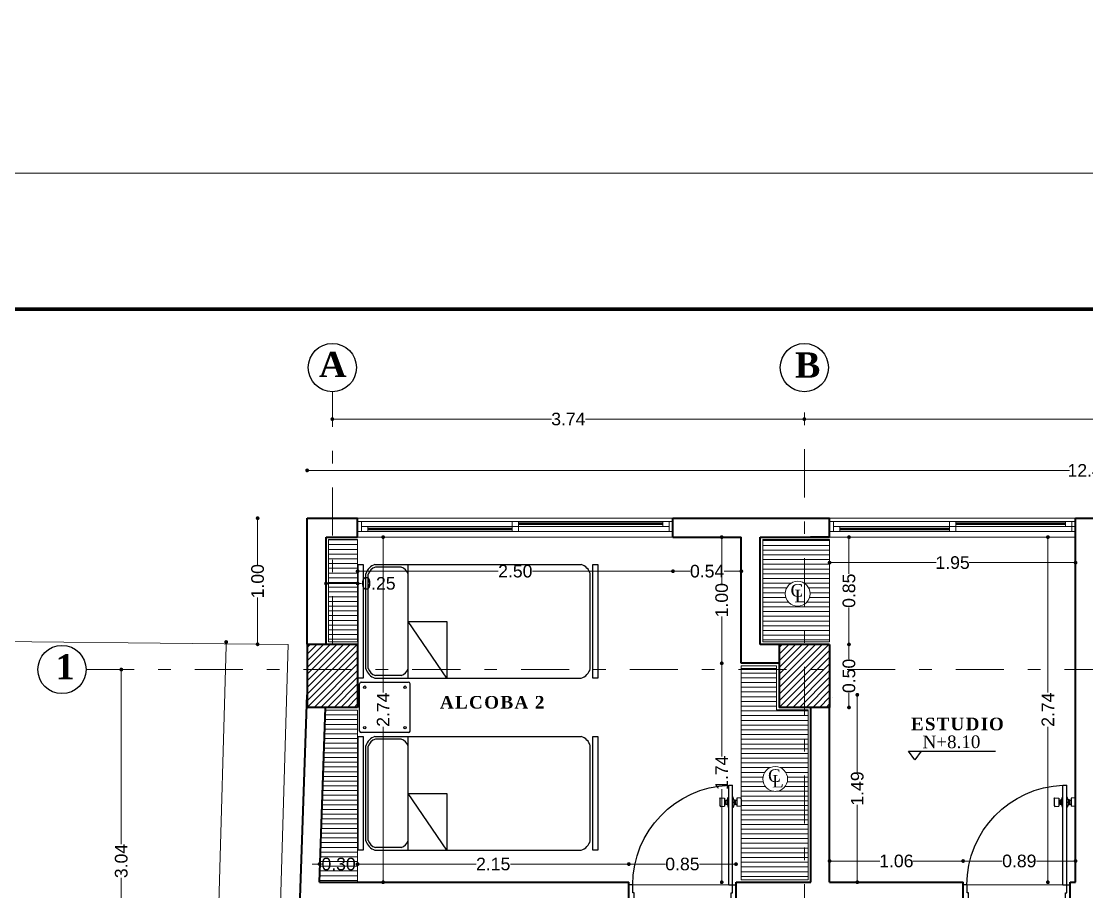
# Model space of a CAD drawing. Header units: inches. Extents: x 2908 to 3459, y -3172 to -55.
# Drawn here: x 3277.31 to 3285.76, y -183.44 to -176.54 of the extents above; entities that cross this region are included whole.
import ezdxf

# ---------------------------------------------------------------- set-up
doc = ezdxf.new("R2010")
doc.units = ezdxf.units.IN
doc.header["$MEASUREMENT"] = 0
doc.linetypes.add('ACAD_ISO03W100', pattern=[30, 12, -18])
doc.linetypes.add('DASHDOT', pattern=[25.4, 12.7, -6.35, 0, -6.35])
for name, color, linetype, lineweight in [('Capa2', 1, 'Continuous', 25), ('COTA', 1, 'Continuous', 9), ('Cotas', 8, 'Continuous', 18), ('COTAS 01', 1, 'Continuous', 25), ('E-EJES', 1, 'DASHDOT', 5), ('Estructura', 1, 'Continuous', 40), ('linea de linderos', 3, 'Continuous', 30), ('linmesa de proyecciones', 95, 'ACAD_ISO03W100', 5), ('MARCOS VENTANAS', 147, 'Continuous', 18), ('muebles madera', 44, 'Continuous', 18), ('muros 2', 5, 'Continuous', 40), ('muros bajitos', 4, 'Continuous', 15), ('Márgen', 7, 'Continuous', 80), ('teja cortada', 252, 'Continuous', 30)]:
    doc.layers.add(name, color=color, linetype=linetype, lineweight=lineweight)
for name, color, linetype in [('CARPINTERIA', 3, 'Continuous'), ('MUE', 124, 'Continuous'), ('TEXTO', 4, 'Continuous'), ('VIDRIOS', 130, 'Continuous')]:
    doc.layers.add(name, color=color, linetype=linetype)
doc.styles.add('Arial new', font='arial.ttf')
doc.styles.add('CONSTRUCTORA', font='times.ttf', dxfattribs={"height": 0.3})
doc.dimstyles.new('GUS', dxfattribs={"dimtxt": 0.1, "dimasz": 0.03, "dimexe": 0.05, "dimexo": 0.05, "dimgap": 0.005, "dimtad": 0, "dimzin": 1, "dimdsep": 46, "dimtxsty": 'Arial new', "dimblk": 'DOT', "dimcen": 0.01, "dimse1": 1, "dimse2": 1, "dimclrd": 1, "dimclre": 252, "dimclrt": 1, "dimaunit": 1, "dimadec": 0, "dimazin": 2, "dimtfac": 1, "dimtmove": 0, "dimatfit": 2, "dimldrblk": 'ARCHTICK', "dimfxl": 1, "dimlwd": -1, "dimlwe": -1, "dimarcsym": 1})
pattern_1 = [(0, (-0.065807, 0.202925), (0, 0.0375), [])]

# ---------------------------------------------------------------- blocks, each defined once
blk = doc.blocks.new('_Dot')
at = {"color": 0, "linetype": 'ByBlock', "lineweight": -2}
blk.add_line((-0.5, 0), (-1, 0), dxfattribs=at)
at = {"color": 0, "linetype": 'ByBlock', "const_width": 0.5}
blk.add_lwpolyline([(-0.25, 0, 1), (0.25, 0, 1)], format="xyb", close=True, dxfattribs=at)
blk = doc.blocks.new('*D4509')
at = {"layer": 'COTA', "color": 1, "linetype": 'Continuous', "transparency": 16777216}
for p, q in [((3278.9373, -181.4933), (3278.8485, -184.6391)), ((3278.752, -188.054), (3278.8409, -184.9083))]:
    blk.add_line(p, q, dxfattribs=at)
at = {"layer": 'Defpoints', "color": 0, "transparency": 16777216}
for p in [(3278.9382, -181.4634), (3279.5802, -181.4815, -1.031), (3279.3932, -188.1022, -1.031)]:
    blk.add_point(p, dxfattribs=at)
at = {"layer": 'COTA', "color": 1, "transparency": 16777216, "xscale": 0.03, "yscale": 0.03, "zscale": 0.03}
for p, rotation in [((3278.9382, -181.4634), 88.38233466526347), ((3278.7512, -188.084), 268.3823346652634)]:
    blk.add_blockref('_Dot', p, dxfattribs=dict(at, rotation=rotation))
at = {"layer": 'COTA', "color": 1, "transparency": 16777216, "insert": (3278.8447, -184.7737), "char_height": 0.1, "attachment_point": 5, "rotation": 88.38233, "style": 'Arial new'}
blk.add_mtext('6.62', dxfattribs=at)
blk = doc.blocks.new('_ArchTick')
at = {"color": 0, "linetype": 'ByBlock', "const_width": 0.15}
blk.add_lwpolyline([(-0.5, -0.5), (0.5, 0.5)], dxfattribs=at)
blk = doc.blocks.new('PUERTA ALCOBA')
at = {"layer": 'CARPINTERIA'}
for p, q in [((2402.8733, 633.0804), (2402.8733, 633.8698)), ((2402.9033, 633.8698), (2402.8733, 633.8698)), ((2402.9033, 633.0804), (2402.9033, 633.8698)), ((2402.9033, 633.0804), (2402.9033, 633.8698)), ((2402.8035, 633.7605), (2402.8082, 633.7686)), ((2402.8082, 633.7686), (2402.8394, 633.7658)), ((2402.8394, 633.7658), (2402.8394, 633.7029)), ((2402.8627, 633.7524), (2402.8687, 633.7748)), ((2402.8687, 633.7748), (2402.8733, 633.7748)), ((2402.9079, 633.7748), (2402.9033, 633.7748)), ((2402.9139, 633.7524), (2402.9079, 633.7748)), ((2402.9684, 633.7686), (2402.9371, 633.7658)), ((2402.9371, 633.7658), (2402.9371, 633.7029)), ((2402.9731, 633.7605), (2402.9684, 633.7686)), ((2402.8035, 633.7605), (2402.8035, 633.7082)), ((2402.8035, 633.7082), (2402.8082, 633.7001)), ((2402.8082, 633.7001), (2402.8394, 633.7029)), ((2402.8394, 633.7489), (2402.8511, 633.7489)), ((2402.8511, 633.7198), (2402.8394, 633.7198)), ((2402.8511, 633.7489), (2402.8511, 633.7524)), ((2402.8511, 633.7524), (2402.8627, 633.7524)), ((2402.8511, 633.7489), (2402.8511, 633.7198)), ((2402.8511, 633.7163), (2402.8511, 633.7198)), ((2402.8627, 633.7163), (2402.8511, 633.7163)), ((2402.8627, 633.7524), (2402.8627, 633.7163)), ((2402.8733, 633.7343), (2402.8627, 633.7343)), ((2402.8627, 633.7163), (2402.8687, 633.6939)), ((2402.8687, 633.6939), (2402.8733, 633.6939)), ((2402.9033, 633.7343), (2402.9139, 633.7343)), ((2402.9079, 633.6939), (2402.9033, 633.6939)), ((2402.9139, 633.7163), (2402.9079, 633.6939)), ((2402.9255, 633.7524), (2402.9139, 633.7524)), ((2402.9139, 633.7524), (2402.9139, 633.7163)), ((2402.9139, 633.7163), (2402.9255, 633.7163)), ((2402.9255, 633.7489), (2402.9255, 633.7524)), ((2402.9371, 633.7489), (2402.9255, 633.7489)), ((2402.9255, 633.7489), (2402.9255, 633.7198)), ((2402.9255, 633.7198), (2402.9371, 633.7198)), ((2402.9255, 633.7163), (2402.9255, 633.7198)), ((2402.9684, 633.7001), (2402.9371, 633.7029)), ((2402.9731, 633.7082), (2402.9684, 633.7001)), ((2402.9731, 633.7605), (2402.9731, 633.7082)), ((2402.8733, 633.0804), (2402.8453, 633.0804)), ((2402.8733, 633.0154), (2402.8733, 633.0804)), ((2402.9033, 633.0804), (2402.8733, 633.0804)), ((2402.8733, 633.0154), (2402.8733, 633.0504)), ((2402.8833, 633.0154), (2402.8733, 633.0154)), ((2402.8833, 633.0154), (2402.8733, 633.0154)), ((2402.8833, 632.9504), (2402.8833, 633.0154)), ((2403.6533, 632.9504), (2403.6533, 633.0154)), ((2403.6533, 633.0154), (2403.6633, 633.0154)), ((2403.6533, 632.9504), (2403.6533, 633.0154)), ((2403.6533, 633.0154), (2403.6633, 633.0154)), ((2403.6633, 633.0154), (2403.6633, 633.0804)), ((2403.6633, 633.0804), (2403.6953, 633.0804)), ((2403.6633, 633.0154), (2403.6633, 633.0504)), ((2402.8833, 632.9504), (2402.8453, 632.9504)), ((2403.6953, 632.9504), (2403.6533, 632.9504))]:
    blk.add_line(p, q, dxfattribs=at)
blk.add_arc((2402.8725, 633.0786), 0.7918, 0.12861, 87.771, dxfattribs=at)
at = {"layer": 'linmesa de proyecciones'}
for p, q in [((2402.9033, 633.0804), (2403.6633, 633.0804)), ((2402.8833, 632.9504), (2403.6533, 632.9504))]:
    blk.add_line(p, q, dxfattribs=at)
blk = doc.blocks.new('alcoba con dos camas sencillas')
at = {"layer": 'MUE'}
for p, q in [((2043.2358, 1043.4034), (2043.2358, 1043.7794)), ((2043.2478, 1043.7914), (2043.6238, 1043.7914)), ((2043.6358, 1043.7794), (2043.6358, 1043.4034)), ((2042.3788, 1043.7426), (2043.1306, 1043.7426)), ((2042.3816, 1043.7226), (2043.1278, 1043.7226)), ((2043.7426, 1043.7426), (2044.4944, 1043.7426)), ((2043.7454, 1043.7226), (2044.4916, 1043.7226)), ((2042.3047, 1043.6697), (2042.3047, 1042.0355)), ((2042.3247, 1043.4628), (2042.3247, 1043.6667)), ((2043.1847, 1043.4628), (2043.1847, 1043.6667)), ((2043.2047, 1043.6697), (2043.2047, 1042.0355)), ((2043.6685, 1043.6697), (2043.6685, 1042.0355)), ((2043.6885, 1043.4628), (2043.6885, 1043.6667)), ((2044.5485, 1043.4628), (2044.5485, 1043.6667)), ((2044.5685, 1043.6697), (2044.5685, 1042.0355)), ((2042.3047, 1043.4076), (2043.2047, 1043.4076)), ((2042.3047, 1043.0998), (2042.7522, 1043.4076)), ((2042.7522, 1043.4076), (2042.7522, 1043.0998)), ((2043.2478, 1043.3914), (2043.6238, 1043.3914)), ((2043.6685, 1043.4076), (2044.5685, 1043.4076)), ((2043.6685, 1043.0998), (2044.116, 1043.4076)), ((2044.116, 1043.4076), (2044.116, 1043.0998)), ((2042.7522, 1043.0998), (2042.3047, 1043.0998)), ((2044.116, 1043.0998), (2043.6685, 1043.0998)), ((2042.3788, 1041.9626), (2043.1306, 1041.9626)), ((2043.7426, 1041.9626), (2044.4944, 1041.9626))]:
    blk.add_line(p, q, dxfattribs=at)
for points in [[(2042.3047, 1043.8026), (2043.2047, 1043.8026), (2043.2047, 1043.7626), (2042.3047, 1043.7626), (2042.3047, 1043.8026)], [(2043.6685, 1043.8026), (2044.5685, 1043.8026), (2044.5685, 1043.7626), (2043.6685, 1043.7626), (2043.6685, 1043.8026)], [(2042.3047, 1041.9426), (2043.2047, 1041.9426), (2043.2047, 1041.9026), (2042.3047, 1041.9026), (2042.3047, 1041.9426)], [(2043.6685, 1041.9426), (2044.5685, 1041.9426), (2044.5685, 1041.9026), (2043.6685, 1041.9026), (2043.6685, 1041.9426)]]:
    blk.add_lwpolyline(points, dxfattribs=at)
for centre in [(2043.2758, 1043.7514), (2043.5958, 1043.7514), (2043.2758, 1043.4314), (2043.5958, 1043.4314)]:
    blk.add_circle(centre, 0.01, dxfattribs=at)
for centre, radius, start, end in [((2043.2478, 1043.7794), 0.012, 90, 180), ((2043.6238, 1043.7794), 0.012, 0, 90), ((2042.4068, 1043.6401), 0.1063, 105.27183, 163.81711), ((2042.4068, 1043.6401), 0.0863, 106.96141, 162.02519), ((2043.1027, 1043.6401), 0.0863, 17.97481, 73.03859), ((2043.1027, 1043.6401), 0.1063, 16.18289, 74.72817), ((2043.7706, 1043.6401), 0.1063, 105.27183, 163.81711), ((2043.7706, 1043.6401), 0.0863, 106.96141, 162.02519), ((2044.4665, 1043.6401), 0.0863, 17.97481, 73.03859), ((2044.4665, 1043.6401), 0.1063, 16.18289, 74.72817), ((2042.4068, 1043.4894), 0.0863, 197.97481, 253.03859), ((2043.1027, 1043.4894), 0.0863, 286.96141, 342.02519), ((2043.7706, 1043.4894), 0.0863, 197.97481, 253.03859), ((2044.4665, 1043.4894), 0.0863, 286.96141, 342.02519), ((2043.2478, 1043.4034), 0.012, 180, 270), ((2043.6238, 1043.4034), 0.012, 270, 0), ((2042.4068, 1042.0651), 0.1063, 196.18289, 254.72817), ((2043.1027, 1042.0651), 0.1063, 285.27183, 343.81711), ((2043.7706, 1042.0651), 0.1063, 196.18289, 254.72817), ((2044.4665, 1042.0651), 0.1063, 285.27183, 343.81711)]:
    blk.add_arc(centre, radius, start, end, dxfattribs=at)
blk = doc.blocks.new('*D4586')
at = {"layer": 'COTA', "color": 1, "linetype": 'Continuous', "transparency": 16777216}
for p, q in [((3280.1829, -180.6615), (3280.1829, -181.8643)), ((3280.1829, -183.3381), (3280.1829, -182.1353))]:
    blk.add_line(p, q, dxfattribs=at)
at = {"layer": 'Defpoints', "color": 0, "transparency": 16777216}
for p in [(3279.7302, -180.6315), (3279.9805, -183.3681), (3280.1829, -183.3681)]:
    blk.add_point(p, dxfattribs=at)
at = {"layer": 'COTA', "color": 1, "transparency": 16777216, "xscale": 0.03, "yscale": 0.03, "zscale": 0.03}
for p, rotation in [((3280.1829, -180.6315), 90), ((3280.1829, -183.3681), 270)]:
    blk.add_blockref('_Dot', p, dxfattribs=dict(at, rotation=rotation))
at = {"layer": 'COTA', "color": 1, "transparency": 16777216, "insert": (3280.1829, -181.9998), "char_height": 0.1, "attachment_point": 5, "rotation": 90, "style": 'Arial new'}
blk.add_mtext('2.74', dxfattribs=at)
blk = doc.blocks.new('*D4587')
at = {"layer": 'COTA', "color": 1, "linetype": 'Continuous', "transparency": 16777216}
for p, q in [((3279.7602, -180.9988), (3279.9505, -180.9988)), ((3279.9805, -180.9988), (3280.0105, -180.9988))]:
    blk.add_line(p, q, dxfattribs=at)
at = {"layer": 'Defpoints', "color": 0, "transparency": 16777216}
for p in [(3279.7302, -180.6315), (3279.9805, -180.6515), (3279.9805, -180.9988)]:
    blk.add_point(p, dxfattribs=at)
at = {"layer": 'COTA', "color": 1, "transparency": 16777216, "xscale": 0.03, "yscale": 0.03, "zscale": 0.03, "rotation": 180}
blk.add_blockref('_Dot', (3279.7302, -180.9988), dxfattribs=at)
at = {"layer": 'COTA', "color": 1, "transparency": 16777216, "xscale": 0.03, "yscale": 0.03, "zscale": 0.03}
blk.add_blockref('_Dot', (3279.9805, -180.9988), dxfattribs=at)
at = {"layer": 'COTA', "color": 1, "transparency": 16777216, "insert": (3280.1457, -180.9988), "char_height": 0.1, "attachment_point": 5, "style": 'Arial new'}
blk.add_mtext('0.25', dxfattribs=at)
blk = doc.blocks.new('*D4588')
at = {"layer": 'COTA', "color": 1, "linetype": 'Continuous', "transparency": 16777216}
for p, q in [((3280.0105, -183.2242), (3280.9195, -183.2242)), ((3282.1007, -183.2242), (3281.1917, -183.2242))]:
    blk.add_line(p, q, dxfattribs=at)
at = {"layer": 'Defpoints', "color": 0, "transparency": 16777216}
for p in [(3282.1307, -183.2242), (3279.9805, -183.3681), (3282.1307, -183.3681)]:
    blk.add_point(p, dxfattribs=at)
at = {"layer": 'COTA', "color": 1, "transparency": 16777216, "xscale": 0.03, "yscale": 0.03, "zscale": 0.03, "rotation": 180}
blk.add_blockref('_Dot', (3279.9805, -183.2242), dxfattribs=at)
at = {"layer": 'COTA', "color": 1, "transparency": 16777216, "xscale": 0.03, "yscale": 0.03, "zscale": 0.03}
blk.add_blockref('_Dot', (3282.1307, -183.2242), dxfattribs=at)
at = {"layer": 'COTA', "color": 1, "transparency": 16777216, "insert": (3281.0556, -183.2242), "char_height": 0.1, "attachment_point": 5, "style": 'Arial new'}
blk.add_mtext('2.15', dxfattribs=at)
blk = doc.blocks.new('*D4589')
at = {"layer": 'COTA', "color": 1, "linetype": 'Continuous', "transparency": 16777216}
for p, q in [((3279.6488, -183.2242), (3279.6188, -183.2242)), ((3279.6788, -183.2242), (3279.6949, -183.2242)), ((3279.9805, -183.2242), (3279.9644, -183.2242)), ((3280.0105, -183.2242), (3280.0405, -183.2242))]:
    blk.add_line(p, q, dxfattribs=at)
at = {"layer": 'Defpoints', "color": 0, "transparency": 16777216}
for p in [(3279.6788, -183.2242), (3279.6788, -183.3681), (3279.9805, -183.3681)]:
    blk.add_point(p, dxfattribs=at)
at = {"layer": 'COTA', "color": 1, "transparency": 16777216, "xscale": 0.03, "yscale": 0.03, "zscale": 0.03}
blk.add_blockref('_Dot', (3279.6788, -183.2242), dxfattribs=at)
at = {"layer": 'COTA', "color": 1, "transparency": 16777216, "xscale": 0.03, "yscale": 0.03, "zscale": 0.03, "rotation": 180}
blk.add_blockref('_Dot', (3279.9805, -183.2242), dxfattribs=at)
at = {"layer": 'COTA', "color": 1, "transparency": 16777216, "insert": (3279.8296, -183.2242), "char_height": 0.1, "attachment_point": 5, "style": 'Arial new'}
blk.add_mtext('0.30', dxfattribs=at)
blk = doc.blocks.new('*D4621')
at = {"layer": 'COTA', "color": 1, "linetype": 'Continuous', "transparency": 16777216}
for p, q in [((3279.6102, -180.1024), (3285.6242, -180.1024)), ((3291.9569, -180.1024), (3285.9429, -180.1024))]:
    blk.add_line(p, q, dxfattribs=at)
at = {"layer": 'Defpoints', "color": 0, "transparency": 16777216}
for p in [(3291.9869, -180.1024), (3279.5802, -180.4815), (3291.9869, -180.4815)]:
    blk.add_point(p, dxfattribs=at)
at = {"layer": 'COTA', "color": 1, "transparency": 16777216, "xscale": 0.03, "yscale": 0.03, "zscale": 0.03, "rotation": 180}
blk.add_blockref('_Dot', (3279.5802, -180.1024), dxfattribs=at)
at = {"layer": 'COTA', "color": 1, "transparency": 16777216, "xscale": 0.03, "yscale": 0.03, "zscale": 0.03}
blk.add_blockref('_Dot', (3291.9869, -180.1024), dxfattribs=at)
at = {"layer": 'COTA', "color": 1, "transparency": 16777216, "insert": (3285.7835, -180.1024), "char_height": 0.1, "attachment_point": 5, "style": 'Arial new'}
blk.add_mtext('12.41', dxfattribs=at)
blk = doc.blocks.new('*D4622')
at = {"layer": 'COTA', "color": 1, "linetype": 'Continuous', "transparency": 16777216}
for p, q in [((3279.1878, -180.5115), (3279.1878, -180.8515)), ((3279.1878, -181.4515), (3279.1878, -181.1115))]:
    blk.add_line(p, q, dxfattribs=at)
at = {"layer": 'Defpoints', "color": 0, "transparency": 16777216}
for p in [(3279.1878, -180.4815), (3279.5802, -180.4815), (3279.5802, -181.4815)]:
    blk.add_point(p, dxfattribs=at)
at = {"layer": 'COTA', "color": 1, "transparency": 16777216, "xscale": 0.03, "yscale": 0.03, "zscale": 0.03}
for p, rotation in [((3279.1878, -180.4815), 90), ((3279.1878, -181.4815), 270)]:
    blk.add_blockref('_Dot', p, dxfattribs=dict(at, rotation=rotation))
at = {"layer": 'COTA', "color": 1, "transparency": 16777216, "insert": (3279.1878, -180.9815), "char_height": 0.1, "attachment_point": 5, "rotation": 90, "style": 'Arial new'}
blk.add_mtext('1.00', dxfattribs=at)
blk = doc.blocks.new('*D4623')
at = {"layer": 'COTA', "color": 1, "linetype": 'Continuous', "transparency": 16777216}
for p, q in [((3283.7525, -183.1999), (3284.1215, -183.1999)), ((3284.7507, -183.1999), (3284.3818, -183.1999))]:
    blk.add_line(p, q, dxfattribs=at)
at = {"layer": 'Defpoints', "color": 0, "transparency": 16777216}
for p in [(3284.7807, -183.1999), (3283.7225, -183.368), (3284.7807, -183.368)]:
    blk.add_point(p, dxfattribs=at)
at = {"layer": 'COTA', "color": 1, "transparency": 16777216, "xscale": 0.03, "yscale": 0.03, "zscale": 0.03, "rotation": 180}
blk.add_blockref('_Dot', (3283.7225, -183.1999), dxfattribs=at)
at = {"layer": 'COTA', "color": 1, "transparency": 16777216, "xscale": 0.03, "yscale": 0.03, "zscale": 0.03}
blk.add_blockref('_Dot', (3284.7807, -183.1999), dxfattribs=at)
at = {"layer": 'COTA', "color": 1, "transparency": 16777216, "insert": (3284.2516, -183.1999), "char_height": 0.1, "attachment_point": 5, "style": 'Arial new'}
blk.add_mtext('1.06', dxfattribs=at)
blk = doc.blocks.new('*D4624')
at = {"layer": 'COTA', "color": 1, "linetype": 'Continuous', "transparency": 16777216}
for p, q in [((3284.8107, -183.1999), (3285.0917, -183.1999)), ((3285.6425, -183.1999), (3285.3616, -183.1999))]:
    blk.add_line(p, q, dxfattribs=at)
at = {"layer": 'Defpoints', "color": 0, "transparency": 16777216}
for p in [(3285.6725, -183.1999), (3284.7807, -183.368), (3285.6725, -183.368)]:
    blk.add_point(p, dxfattribs=at)
at = {"layer": 'COTA', "color": 1, "transparency": 16777216, "xscale": 0.03, "yscale": 0.03, "zscale": 0.03, "rotation": 180}
blk.add_blockref('_Dot', (3284.7807, -183.1999), dxfattribs=at)
at = {"layer": 'COTA', "color": 1, "transparency": 16777216, "xscale": 0.03, "yscale": 0.03, "zscale": 0.03}
blk.add_blockref('_Dot', (3285.6725, -183.1999), dxfattribs=at)
at = {"layer": 'COTA', "color": 1, "transparency": 16777216, "insert": (3285.2266, -183.1999), "char_height": 0.1, "attachment_point": 5, "style": 'Arial new'}
blk.add_mtext('0.89', dxfattribs=at)
blk = doc.blocks.new('*D4625')
at = {"layer": 'COTA', "color": 1, "linetype": 'Continuous', "transparency": 16777216}
for p, q in [((3285.4532, -180.6615), (3285.4532, -181.8642)), ((3285.4532, -183.338), (3285.4532, -182.1353))]:
    blk.add_line(p, q, dxfattribs=at)
at = {"layer": 'Defpoints', "color": 0, "transparency": 16777216}
for p in [(3285.4532, -180.6315), (3285.7383, -180.6315), (3285.6725, -183.368)]:
    blk.add_point(p, dxfattribs=at)
at = {"layer": 'COTA', "color": 1, "transparency": 16777216, "xscale": 0.03, "yscale": 0.03, "zscale": 0.03}
for p, rotation in [((3285.4532, -180.6315), 90), ((3285.4532, -183.368), 270)]:
    blk.add_blockref('_Dot', p, dxfattribs=dict(at, rotation=rotation))
at = {"layer": 'COTA', "color": 1, "transparency": 16777216, "insert": (3285.4532, -181.9998), "char_height": 0.1, "attachment_point": 5, "rotation": 90, "style": 'Arial new'}
blk.add_mtext('2.74', dxfattribs=at)
blk = doc.blocks.new('*D4626')
at = {"layer": 'COTA', "color": 1, "linetype": 'Continuous', "transparency": 16777216}
for p, q in [((3283.8762, -180.6615), (3283.8762, -180.9215)), ((3283.8762, -181.452), (3283.8762, -181.192))]:
    blk.add_line(p, q, dxfattribs=at)
at = {"layer": 'Defpoints', "color": 0, "transparency": 16777216}
for p in [(3283.2937, -180.6315), (3283.2937, -181.482), (3283.8762, -181.482)]:
    blk.add_point(p, dxfattribs=at)
at = {"layer": 'COTA', "color": 1, "transparency": 16777216, "xscale": 0.03, "yscale": 0.03, "zscale": 0.03}
for p, rotation in [((3283.8762, -180.6315), 90), ((3283.8762, -181.482), 270)]:
    blk.add_blockref('_Dot', p, dxfattribs=dict(at, rotation=rotation))
at = {"layer": 'COTA', "color": 1, "transparency": 16777216, "insert": (3283.8762, -181.0567), "char_height": 0.1, "attachment_point": 5, "rotation": 90, "style": 'Arial new'}
blk.add_mtext('0.85', dxfattribs=at)
blk = doc.blocks.new('*D4627')
at = {"layer": 'COTA', "color": 1, "linetype": 'Continuous', "transparency": 16777216}
for p, q in [((3283.8762, -181.512), (3283.8762, -181.5973)), ((3283.8762, -181.952), (3283.8762, -181.8667))]:
    blk.add_line(p, q, dxfattribs=at)
at = {"layer": 'Defpoints', "color": 0, "transparency": 16777216}
for p in [(3283.7225, -181.482), (3283.7225, -181.982), (3283.8762, -181.982)]:
    blk.add_point(p, dxfattribs=at)
at = {"layer": 'COTA', "color": 1, "transparency": 16777216, "xscale": 0.03, "yscale": 0.03, "zscale": 0.03}
for p, rotation in [((3283.8762, -181.482), 90), ((3283.8762, -181.982), 270)]:
    blk.add_blockref('_Dot', p, dxfattribs=dict(at, rotation=rotation))
at = {"layer": 'COTA', "color": 1, "transparency": 16777216, "insert": (3283.8762, -181.732), "char_height": 0.1, "attachment_point": 5, "rotation": 90, "style": 'Arial new'}
blk.add_mtext('0.50', dxfattribs=at)
blk = doc.blocks.new('*D4628')
at = {"layer": 'COTA', "color": 1, "linetype": 'Continuous', "transparency": 16777216}
for p, q in [((3283.942, -181.912), (3283.942, -182.4947)), ((3283.942, -183.338), (3283.942, -182.7553))]:
    blk.add_line(p, q, dxfattribs=at)
at = {"layer": 'Defpoints', "color": 0, "transparency": 16777216}
for p in [(3283.7225, -181.882), (3283.7883, -183.368), (3283.942, -183.368)]:
    blk.add_point(p, dxfattribs=at)
at = {"layer": 'COTA', "color": 1, "transparency": 16777216, "xscale": 0.03, "yscale": 0.03, "zscale": 0.03}
for p, rotation in [((3283.942, -181.882), 90), ((3283.942, -183.368), 270)]:
    blk.add_blockref('_Dot', p, dxfattribs=dict(at, rotation=rotation))
at = {"layer": 'COTA', "color": 1, "transparency": 16777216, "insert": (3283.942, -182.625), "char_height": 0.1, "attachment_point": 5, "rotation": 90, "style": 'Arial new'}
blk.add_mtext('1.49', dxfattribs=at)
blk = doc.blocks.new('*D4629')
at = {"layer": 'COTA', "color": 1, "linetype": 'Continuous', "transparency": 16777216}
for p, q in [((3282.8672, -180.6615), (3282.8672, -181.0017)), ((3282.8672, -181.602), (3282.8672, -181.2617))]:
    blk.add_line(p, q, dxfattribs=at)
at = {"layer": 'Defpoints', "color": 0, "transparency": 16777216}
for p in [(3279.9805, -180.6315), (3282.8672, -180.6315), (3283.0226, -181.632)]:
    blk.add_point(p, dxfattribs=at)
at = {"layer": 'COTA', "color": 1, "transparency": 16777216, "xscale": 0.03, "yscale": 0.03, "zscale": 0.03}
for p, rotation in [((3282.8672, -180.6315), 90), ((3282.8672, -181.632), 270)]:
    blk.add_blockref('_Dot', p, dxfattribs=dict(at, rotation=rotation))
at = {"layer": 'COTA', "color": 1, "transparency": 16777216, "insert": (3282.8672, -181.1317), "char_height": 0.1, "attachment_point": 5, "rotation": 90, "style": 'Arial new'}
blk.add_mtext('1.00', dxfattribs=at)
blk = doc.blocks.new('*D4630')
at = {"layer": 'COTA', "color": 1, "linetype": 'Continuous', "transparency": 16777216}
for p, q in [((3282.8673, -181.662), (3282.8673, -182.3701)), ((3282.8673, -183.3381), (3282.8673, -182.63))]:
    blk.add_line(p, q, dxfattribs=at)
at = {"layer": 'Defpoints', "color": 0, "transparency": 16777216}
for p in [(3283.0226, -181.632), (3282.8673, -183.3681), (3283.0883, -183.3681)]:
    blk.add_point(p, dxfattribs=at)
at = {"layer": 'COTA', "color": 1, "transparency": 16777216, "xscale": 0.03, "yscale": 0.03, "zscale": 0.03}
for p, rotation in [((3282.8673, -181.632), 90), ((3282.8673, -183.3681), 270)]:
    blk.add_blockref('_Dot', p, dxfattribs=dict(at, rotation=rotation))
at = {"layer": 'COTA', "color": 1, "transparency": 16777216, "insert": (3282.8673, -182.5), "char_height": 0.1, "attachment_point": 5, "rotation": 90, "style": 'Arial new'}
blk.add_mtext('1.74', dxfattribs=at)
blk = doc.blocks.new('*D4631')
at = {"layer": 'COTA', "color": 1, "linetype": 'Continuous', "transparency": 16777216}
for p, q in [((3282.1607, -183.2242), (3282.4205, -183.2242)), ((3282.9507, -183.2242), (3282.691, -183.2242))]:
    blk.add_line(p, q, dxfattribs=at)
at = {"layer": 'Defpoints', "color": 0, "transparency": 16777216}
for p in [(3282.9807, -183.2242), (3282.1307, -183.3681), (3282.9807, -183.571)]:
    blk.add_point(p, dxfattribs=at)
at = {"layer": 'COTA', "color": 1, "transparency": 16777216, "xscale": 0.03, "yscale": 0.03, "zscale": 0.03, "rotation": 180}
blk.add_blockref('_Dot', (3282.1307, -183.2242), dxfattribs=at)
at = {"layer": 'COTA', "color": 1, "transparency": 16777216, "xscale": 0.03, "yscale": 0.03, "zscale": 0.03}
blk.add_blockref('_Dot', (3282.9807, -183.2242), dxfattribs=at)
at = {"layer": 'COTA', "color": 1, "transparency": 16777216, "insert": (3282.5557, -183.2242), "char_height": 0.1, "attachment_point": 5, "style": 'Arial new'}
blk.add_mtext('0.85', dxfattribs=at)
blk = doc.blocks.new('*D4752')
at = {"layer": 'COTA', "color": 1, "linetype": 'Continuous', "transparency": 16777216}
for p, q in [((3280.0105, -180.902), (3281.0949, -180.902)), ((3282.4505, -180.902), (3281.366, -180.902))]:
    blk.add_line(p, q, dxfattribs=at)
at = {"layer": 'Defpoints', "color": 0, "transparency": 16777216}
for p in [(3279.9805, -180.6316), (3282.4805, -180.6316), (3282.4805, -180.902)]:
    blk.add_point(p, dxfattribs=at)
at = {"layer": 'COTA', "color": 1, "transparency": 16777216, "xscale": 0.03, "yscale": 0.03, "zscale": 0.03, "rotation": 180}
blk.add_blockref('_Dot', (3279.9805, -180.902), dxfattribs=at)
at = {"layer": 'COTA', "color": 1, "transparency": 16777216, "xscale": 0.03, "yscale": 0.03, "zscale": 0.03}
blk.add_blockref('_Dot', (3282.4805, -180.902), dxfattribs=at)
at = {"layer": 'COTA', "color": 1, "transparency": 16777216, "insert": (3281.2305, -180.902), "char_height": 0.1, "attachment_point": 5, "style": 'Arial new'}
blk.add_mtext('2.50', dxfattribs=at)
blk = doc.blocks.new('*D4753')
at = {"layer": 'COTA', "color": 1, "linetype": 'Continuous', "transparency": 16777216}
for p, q in [((3282.5105, -180.902), (3282.6169, -180.902)), ((3282.9926, -180.902), (3282.8862, -180.902))]:
    blk.add_line(p, q, dxfattribs=at)
at = {"layer": 'Defpoints', "color": 0, "transparency": 16777216}
for p in [(3282.4805, -180.6316), (3283.0226, -180.6315), (3282.4805, -180.902)]:
    blk.add_point(p, dxfattribs=at)
at = {"layer": 'COTA', "color": 1, "transparency": 16777216, "xscale": 0.03, "yscale": 0.03, "zscale": 0.03, "rotation": 180}
blk.add_blockref('_Dot', (3282.4805, -180.902), dxfattribs=at)
at = {"layer": 'COTA', "color": 1, "transparency": 16777216, "xscale": 0.03, "yscale": 0.03, "zscale": 0.03}
blk.add_blockref('_Dot', (3283.0226, -180.902), dxfattribs=at)
at = {"layer": 'COTA', "color": 1, "transparency": 16777216, "insert": (3282.7515, -180.902), "char_height": 0.1, "attachment_point": 5, "style": 'Arial new'}
blk.add_mtext('0.54', dxfattribs=at)
blk = doc.blocks.new('*D4754')
at = {"layer": 'COTA', "color": 1, "linetype": 'Continuous', "transparency": 16777216}
for p, q in [((3283.7527, -180.834), (3284.5671, -180.834)), ((3285.6425, -180.834), (3284.8282, -180.834))]:
    blk.add_line(p, q, dxfattribs=at)
at = {"layer": 'Defpoints', "color": 0, "transparency": 16777216}
for p in [(3283.7227, -180.6315), (3285.6725, -180.6315), (3285.6725, -180.834)]:
    blk.add_point(p, dxfattribs=at)
at = {"layer": 'COTA', "color": 1, "transparency": 16777216, "xscale": 0.03, "yscale": 0.03, "zscale": 0.03, "rotation": 180}
blk.add_blockref('_Dot', (3283.7227, -180.834), dxfattribs=at)
at = {"layer": 'COTA', "color": 1, "transparency": 16777216, "xscale": 0.03, "yscale": 0.03, "zscale": 0.03}
blk.add_blockref('_Dot', (3285.6725, -180.834), dxfattribs=at)
at = {"layer": 'COTA', "color": 1, "transparency": 16777216, "insert": (3284.6976, -180.834), "char_height": 0.1, "attachment_point": 5, "style": 'Arial new'}
blk.add_mtext('1.95', dxfattribs=at)
blk = doc.blocks.new('*D4857')
at = {"layer": 'COTA', "color": 1, "linetype": 'Continuous', "transparency": 16777216}
for p, q in [((3279.8103, -179.6957), (3281.5167, -179.6957)), ((3283.4923, -179.6957), (3281.7859, -179.6957))]:
    blk.add_line(p, q, dxfattribs=at)
at = {"layer": 'Defpoints', "color": 0, "transparency": 16777216}
for p in [(3279.7803, -179.4785), (3283.5223, -179.4785), (3283.5223, -179.6957)]:
    blk.add_point(p, dxfattribs=at)
at = {"layer": 'COTA', "color": 1, "transparency": 16777216, "xscale": 0.03, "yscale": 0.03, "zscale": 0.03, "rotation": 180}
blk.add_blockref('_Dot', (3279.7803, -179.6957), dxfattribs=at)
at = {"layer": 'COTA', "color": 1, "transparency": 16777216, "xscale": 0.03, "yscale": 0.03, "zscale": 0.03}
blk.add_blockref('_Dot', (3283.5223, -179.6957), dxfattribs=at)
at = {"layer": 'COTA', "color": 1, "transparency": 16777216, "insert": (3281.6513, -179.6957), "char_height": 0.1, "attachment_point": 5, "style": 'Arial new'}
blk.add_mtext('3.74', dxfattribs=at)
blk = doc.blocks.new('*D4858')
at = {"layer": 'COTA', "color": 1, "linetype": 'Continuous', "transparency": 16777216}
for p, q in [((3278.1066, -181.7115), (3278.1066, -183.0651)), ((3278.1066, -184.688), (3278.1066, -183.3344))]:
    blk.add_line(p, q, dxfattribs=at)
at = {"layer": 'Defpoints', "color": 0, "transparency": 16777216}
for p in [(3277.8279, -181.6815), (3277.8279, -184.718), (3278.1066, -184.718)]:
    blk.add_point(p, dxfattribs=at)
at = {"layer": 'COTA', "color": 1, "transparency": 16777216, "xscale": 0.03, "yscale": 0.03, "zscale": 0.03}
for p, rotation in [((3278.1066, -181.6815), 90), ((3278.1066, -184.718), 270)]:
    blk.add_blockref('_Dot', p, dxfattribs=dict(at, rotation=rotation))
at = {"layer": 'COTA', "color": 1, "transparency": 16777216, "insert": (3278.1066, -183.1998), "char_height": 0.1, "attachment_point": 5, "rotation": 90, "style": 'Arial new'}
blk.add_mtext('3.04', dxfattribs=at)
blk = doc.blocks.new('*D4854')
at = {"layer": 'COTA', "color": 1, "linetype": 'Continuous', "transparency": 16777216}
for p, q in [((3283.5523, -179.6957), (3286.2622, -179.6957)), ((3289.2426, -179.6957), (3286.5327, -179.6957))]:
    blk.add_line(p, q, dxfattribs=at)
at = {"layer": 'Defpoints', "color": 0, "transparency": 16777216}
for p in [(3283.5223, -179.4785), (3289.2726, -179.4785), (3289.2726, -179.6957)]:
    blk.add_point(p, dxfattribs=at)
at = {"layer": 'COTA', "color": 1, "transparency": 16777216, "xscale": 0.03, "yscale": 0.03, "zscale": 0.03, "rotation": 180}
blk.add_blockref('_Dot', (3283.5223, -179.6957), dxfattribs=at)
at = {"layer": 'COTA', "color": 1, "transparency": 16777216, "xscale": 0.03, "yscale": 0.03, "zscale": 0.03}
blk.add_blockref('_Dot', (3289.2726, -179.6957), dxfattribs=at)
at = {"layer": 'COTA', "color": 1, "transparency": 16777216, "insert": (3286.3974, -179.6957), "char_height": 0.1, "attachment_point": 5, "style": 'Arial new'}
blk.add_mtext('5.75', dxfattribs=at)
blk = doc.blocks.new('estructura 4')
at = {"layer": 'muros bajitos'}
h = blk.add_hatch(dxfattribs=at)
h.set_pattern_fill('ANSI31', color=256, scale=0.3, style=0)
h.set_pattern_definition([(45, (106.767505, -59.218926), (-0.0265165043, 0.0265165043), [])])
h.paths.add_polyline_path([(3382.3273, -206.4572), (3382.3273, -205.9572), (3381.927, -205.9572), (3381.927, -206.4572)])
h = blk.add_hatch(dxfattribs=at)
h.set_pattern_fill('ANSI31', color=256, scale=0.3, style=0)
h.set_pattern_definition([(45, (110.509524, -59.218888), (-0.0265165043, 0.0265165043), [])])
h.paths.add_polyline_path([(3386.0693, -205.9572), (3385.669, -205.9572), (3385.669, -206.4572), (3386.0693, -206.4572)])
at = {"layer": 'Estructura'}
for p, q in [((3382.3273, -205.9572), (3381.927, -205.9572)), ((3381.927, -205.9572), (3381.927, -206.4572)), ((3382.3273, -205.9572), (3382.3273, -206.4572)), ((3385.669, -205.9572), (3385.669, -206.4572)), ((3386.0693, -205.9572), (3385.669, -205.9572)), ((3386.0693, -205.9572), (3386.0693, -206.4572)), ((3382.3273, -206.4572), (3381.927, -206.4572)), ((3386.0693, -206.4572), (3385.669, -206.4572))]:
    blk.add_line(p, q, dxfattribs=at)
at = {"layer": 'muros bajitos'}
for p, q in [((3382.3273, -205.9572), (3381.927, -205.9572)), ((3381.927, -205.9572), (3381.927, -206.4572)), ((3382.3273, -205.9572), (3382.3273, -206.4572)), ((3386.0693, -205.9572), (3385.669, -205.9572)), ((3386.0693, -205.9572), (3386.0693, -206.4572)), ((3386.0693, -206.4572), (3385.669, -206.4572))]:
    blk.add_line(p, q, dxfattribs=at)

msp = doc.modelspace()

# ---------------------------------------------------------------- hatches: boundary and pattern name
at = {"layer": 'muebles madera'}
h = msp.add_hatch(dxfattribs=at)
h.set_pattern_fill('LINE', color=256, scale=0.3, style=0)
h.set_pattern_definition([(0, (-0.065807, -0.87891), (0, 0.0375), [])])
h.paths.add_polyline_path([(3279.9805, -180.6515), (3279.7502, -180.6515), (3279.7502, -181.462), (3279.9805, -181.462)])
h.paths.add_polyline_path([(3279.6749, -183.1481), (3279.9844, -183.1481), (3279.9844, -183.3003), (3279.6749, -183.3003)], flags=9)
h.paths.add_polyline_path([(3279.9805, -181.982), (3279.7268, -181.982), (3279.6788, -183.3681), (3279.9805, -183.3681)])
h = msp.add_hatch(dxfattribs=at)
h.set_pattern_fill('LINE', color=256, scale=0.3, style=0)
h.set_pattern_definition(pattern_1)
h.paths.add_polyline_path([(3283.7224, -180.6515), (3283.1926, -180.6515), (3283.1926, -181.462), (3283.7224, -181.462)])
h.paths.add_polyline_path([(3283.3707, -181.0804, -1), (3283.5678, -181.0804, -1)], flags=16)
h.paths.add_polyline_path([(3282.7564, -181.023), (3282.8905, -181.023), (3282.8905, -181.173), (3282.7564, -181.173)], flags=9)
h.paths.add_polyline_path([(3282.726, -180.9781), (3282.864, -180.9781), (3282.864, -181.1303), (3282.726, -181.1303)], flags=9)
h = msp.add_hatch(dxfattribs=at)
h.set_pattern_fill('LINE', color=256, scale=0.3, style=0)
h.set_pattern_definition(pattern_1)
h.paths.add_polyline_path([(3283.3896, -182.5492, -1), (3283.1925, -182.5492, -1)], flags=16)
h.paths.add_polyline_path([(3282.5782, -182.4918), (3282.7123, -182.4918), (3282.7123, -182.6418), (3282.5782, -182.6418)], flags=9)
h.paths.add_polyline_path([(3282.5478, -182.4469), (3282.6858, -182.4469), (3282.6858, -182.5991), (3282.5478, -182.5991)], flags=9)
h.paths.add_polyline_path([(3283.5526, -181.982), (3283.5223, -181.982), (3283.5223, -182.002), (3283.3022, -182.002), (3283.3022, -181.652), (3283.0226, -181.652), (3283.0225, -183.3481), (3283.5525, -183.3481)])

# ---------------------------------------------------------------- linework, layer by layer
at = {"layer": 'Capa2'}
for centre in [(3279.7803, -179.2873), (3283.5223, -179.2873), (3277.6366, -181.6815)]:
    msp.add_circle(centre, 0.1912, dxfattribs=at)
at = {"layer": 'COTA'}
msp.add_line((3283.1726, -181.462), (3283.1726, -181.462), dxfattribs=at)
msp.add_lwpolyline([(3272.7109, -202.7467), (3272.7109, -177.7467), (3307.7109, -177.7467), (3307.7109, -202.7467), (3272.7109, -202.7467)], close=True, dxfattribs=at)
at = {"layer": 'E-EJES', "ltscale": 0.03}
for p, q in [((3279.7803, -181.482), (3279.7803, -179.4785)), ((3283.5223, -189.7982), (3283.5223, -179.4785)), ((3277.8279, -181.6815), (3293.0976, -181.6815))]:
    msp.add_line(p, q, dxfattribs=at)
at = {"layer": 'MARCOS VENTANAS'}
for p, q in [((3279.9805, -180.5065), (3282.4805, -180.5065)), ((3280.0105, -180.5065), (3280.0105, -180.5865)), ((3280.0105, -180.5065), (3280.0105, -180.5865)), ((3281.2055, -180.5065), (3281.2055, -180.5465)), ((3281.2055, -180.5065), (3281.2055, -180.5465)), ((3281.2555, -180.5465), (3281.2555, -180.5065)), ((3282.4005, -180.5465), (3282.4005, -180.5065)), ((3282.4505, -180.5065), (3282.4505, -180.5865)), ((3282.4505, -180.5065), (3282.4505, -180.5865)), ((3283.7224, -180.5065), (3285.6725, -180.5065)), ((3283.7524, -180.5065), (3283.7524, -180.5865)), ((3283.7524, -180.5065), (3283.7524, -180.5865)), ((3284.6725, -180.5065), (3284.6725, -180.5465)), ((3284.6725, -180.5065), (3284.6725, -180.5465)), ((3284.7225, -180.5465), (3284.7225, -180.5065)), ((3285.5925, -180.5465), (3285.5925, -180.5065)), ((3285.6425, -180.5065), (3285.6425, -180.5865)), ((3285.6425, -180.5065), (3285.6425, -180.5865)), ((3282.4805, -180.5865), (3279.9805, -180.5865)), ((3281.2055, -180.5465), (3280.0105, -180.5465)), ((3280.0605, -180.5465), (3280.0605, -180.5865)), ((3281.2055, -180.5465), (3281.2055, -180.5865)), ((3281.2055, -180.5465), (3281.2555, -180.5465)), ((3281.2055, -180.5465), (3281.2555, -180.5465)), ((3281.2555, -180.5465), (3282.4505, -180.5465)), ((3281.2555, -180.5465), (3281.2555, -180.5865)), ((3285.6725, -180.5865), (3283.7224, -180.5865)), ((3284.6725, -180.5465), (3283.7524, -180.5465)), ((3283.8024, -180.5465), (3283.8024, -180.5865)), ((3284.6725, -180.5465), (3284.6725, -180.5865)), ((3284.6725, -180.5465), (3284.7225, -180.5465)), ((3284.6725, -180.5465), (3284.7225, -180.5465)), ((3284.7225, -180.5465), (3285.6725, -180.5465)), ((3284.7225, -180.5465), (3284.7225, -180.5865))]:
    msp.add_line(p, q, dxfattribs=at)
at = {"layer": 'muebles madera'}
for p, q in [((3279.7502, -181.462), (3279.7502, -180.6515)), ((3279.7502, -180.6515), (3279.9805, -180.6515)), ((3279.9805, -181.462), (3279.9805, -180.6515)), ((3283.1926, -180.6515), (3283.7224, -180.6515)), ((3283.1926, -181.462), (3283.1926, -180.6515)), ((3283.7224, -180.6515), (3283.7224, -181.462)), ((3279.9805, -181.462), (3279.7502, -181.462)), ((3283.7224, -181.462), (3283.1926, -181.462)), ((3283.0225, -183.3481), (3283.0226, -181.652)), ((3283.3022, -181.652), (3283.0226, -181.652)), ((3283.3022, -181.652), (3283.3022, -182.002)), ((3279.9805, -181.882), (3279.9805, -181.982)), ((3283.7425, -181.902), (3283.7425, -181.902)), ((3279.9805, -182.0039), (3279.9805, -183.3681)), ((3283.5526, -182.002), (3283.3022, -182.002)), ((3283.5525, -183.3481), (3283.5526, -182.002)), ((3283.0225, -183.3481), (3283.5525, -183.3481))]:
    msp.add_line(p, q, dxfattribs=at)
for centre in [(3283.4693, -181.0804), (3283.2911, -182.5492)]:
    msp.add_circle(centre, 0.0986, dxfattribs=at)
at = {"layer": 'muros 2'}
for p, q in [((3279.5802, -181.4815), (3279.5802, -180.4815)), ((3279.5802, -180.4815), (3279.9805, -180.4815)), ((3279.9805, -180.6315), (3279.9805, -180.4815)), ((3282.4805, -180.6315), (3282.4805, -180.4814)), ((3282.4805, -180.4815), (3283.7224, -180.4815)), ((3283.7224, -180.6315), (3283.7224, -180.4815)), ((3285.6725, -180.6315), (3285.6725, -180.4814)), ((3285.6725, -180.4816), (3286.8444, -180.4816, -3.3312)), ((3279.7302, -181.4815), (3279.7302, -180.6315)), ((3279.7302, -180.6315), (3279.9805, -180.6315)), ((3282.4805, -180.6315), (3283.0226, -180.6315)), ((3283.0226, -181.632), (3283.0226, -180.6315)), ((3283.1726, -180.6315), (3283.7227, -180.6315)), ((3283.1726, -181.482), (3283.1726, -180.6315)), ((3283.7227, -180.6315), (3283.5724, -180.6315)), ((3285.6725, -183.368), (3285.6725, -180.6315)), ((3283.3222, -181.482), (3283.1726, -181.482)), ((3283.1926, -181.482), (3283.1926, -181.482)), ((3283.3222, -181.632), (3283.0226, -181.632)), ((3279.489, -184.518), (3279.5802, -181.882)), ((3279.6788, -183.3681), (3279.7268, -181.982)), ((3283.5725, -183.3681), (3283.5726, -181.982)), ((3283.7225, -183.368), (3283.7225, -181.982)), ((3279.6788, -183.3681), (3282.1307, -183.3681)), ((3282.1307, -183.5181), (3282.1307, -183.3681)), ((3282.9807, -183.3681), (3283.5725, -183.3681)), ((3282.9807, -183.5181), (3282.9807, -183.3681)), ((3283.7225, -183.368), (3284.7807, -183.368)), ((3284.7807, -183.518), (3284.7807, -183.368)), ((3285.6307, -183.368), (3285.6725, -183.368)), ((3285.6307, -183.518), (3285.6307, -183.368))]:
    msp.add_line(p, q, dxfattribs=at)
at = {"layer": 'muros bajitos'}
for p, q in [((3279.9805, -180.4815), (3282.4805, -180.4814)), ((3283.7224, -180.4815), (3285.6725, -180.4814)), ((3279.9805, -180.6316), (3282.4805, -180.6315)), ((3283.7224, -180.6315), (3285.6725, -180.6315)), ((3279.2236, -188.3569), (3279.4301, -181.482)), ((3279.2236, -188.3569), (3279.4301, -181.482))]:
    msp.add_line(p, q, dxfattribs=at)
at = {"layer": 'muros bajitos', "flags": 128}
msp.add_lwpolyline([(3273.3317, -181.4193), (3279.4301, -181.482)], dxfattribs=at)
at = {"layer": 'Márgen'}
msp.add_line((3306.8062, -178.8241), (3273.3317, -178.8241), dxfattribs=at)
at = {"layer": 'TEXTO', "ltscale": 0.008}
msp.add_lwpolyline([(3284.4475, -182.3276), (3284.3975, -182.3976), (3284.3475, -182.3276), (3285.0383, -182.3276)], dxfattribs=at)
at = {"layer": 'VIDRIOS'}
for p, q in [((3280.0605, -180.5615), (3281.2055, -180.5615)), ((3280.0605, -180.5715), (3281.2055, -180.5715)), ((3282.4005, -180.5215), (3281.2555, -180.5215)), ((3282.4005, -180.5315), (3281.2555, -180.5315)), ((3283.8024, -180.5615), (3284.6725, -180.5615)), ((3283.8024, -180.5715), (3284.6725, -180.5715)), ((3285.5925, -180.5215), (3284.7225, -180.5215)), ((3285.5925, -180.5315), (3284.7225, -180.5315))]:
    msp.add_line(p, q, dxfattribs=at)

# ---------------------------------------------------------------- block references
at = {"layer": 'Cotas', "rotation": 90}
msp.add_blockref('alcoba con dos camas sencillas', (4323.788, -2225.4178), dxfattribs=at)
at = {"layer": 'linea de linderos'}
msp.add_blockref('estructura 4', (-102.3468, 24.4753), dxfattribs=at)
at = {"layer": 'teja cortada', "xscale": -1, "rotation": 359.9999999999304}
for p in [(5685.826, -816.4685), (5688.476, -816.4684)]:
    msp.add_blockref('PUERTA ALCOBA', p, dxfattribs=at)

# ---------------------------------------------------------------- texts
at = {"layer": 'COTAS 01', "insert": (3284.4593, -182.2055), "char_height": 0.1, "attachment_point": 1, "rotation": 0.14916, "style": 'CONSTRUCTORA'}
msp.add_mtext_dynamic_manual_height_columns('N+8.10', width=0.828029, gutter_width=0.5, heights=[0], dxfattribs=at)
at = {"layer": 'TEXTO', "char_height": 0.2, "width": 4.725521, "attachment_point": 1, "rotation": 359.99823, "style": 'CONSTRUCTORA'}
for s, insert in [('{\\fTimes New Roman|b1|i0|c0|p18;\\T1.1;A}', (3279.6738, -179.1624)), ('{\\fTimes New Roman|b1|i0|c0|p18;\\T1.1;B  }', (3283.4474, -179.1669)), ('{\\fTimes New Roman|b1|i0|c0|p18;\\T1.1;1}', (3277.5858, -181.5596))]:
    msp.add_mtext(s, dxfattribs=dict(at, insert=insert))
at = {"layer": 'TEXTO', "char_height": 0.1, "attachment_point": 7, "rotation": 0.00384, "style": 'CONSTRUCTORA'}
for s, insert in [('\\pi0.66159;C', (3282.751, -181.1053)), ('\\pi0.66357;L', (3282.7814, -181.148)), ('\\pi0.66159;C', (3282.5728, -182.5741)), ('\\pi0.66357;L', (3282.6032, -182.6168))]:
    msp.add_mtext_dynamic_manual_height_columns(s, width=1.411208, gutter_width=12.5, heights=[0], dxfattribs=dict(at, insert=insert))
at = {"layer": 'TEXTO', "char_height": 0.1, "width": 2.362761, "attachment_point": 1, "style": 'CONSTRUCTORA'}
for s, insert in [('{\\fTimes New Roman|b1|i0|c0|p18;\\T1.1;ALCOBA 2}', (3280.6331, -181.8911, -7.182)), ('{\\fTimes New Roman|b1|i0|c0|p18;\\T1.1;ESTUDIO}', (3284.3672, -182.063))]:
    msp.add_mtext(s, dxfattribs=dict(at, insert=insert))

# ---------------------------------------------------------------- dimensions: what is measured, and where the dimension line sits
at = {"layer": 'COTA'}
for base, p1, p2, picture, middle in [((3283.5223, -179.6957), (3279.7803, -179.4785), (3283.5223, -179.4785), '*D4857', (3281.6513, -179.6957)), ((3289.2726, -179.6957), (3283.5223, -179.4785), (3289.2726, -179.4785), '*D4854', (3286.3974, -179.6957)), ((3279.9805, -180.9988), (3279.7302, -180.6315), (3279.9805, -180.6515), '*D4587', (3280.1457, -180.9988)), ((3282.4805, -180.902), (3279.9805, -180.6316), (3282.4805, -180.6316), '*D4752', (3281.2305, -180.902)), ((3282.4805, -180.902), (3283.0226, -180.6315), (3282.4805, -180.6316), '*D4753', (3282.7515, -180.902)), ((3285.6725, -180.834), (3283.7227, -180.6315), (3285.6725, -180.6315), '*D4754', (3284.6976, -180.834)), ((3282.1307, -183.2242), (3279.9805, -183.3681), (3282.1307, -183.3681), '*D4588', (3281.0556, -183.2242)), ((3282.9807, -183.2242), (3282.1307, -183.3681), (3282.9807, -183.571), '*D4631', (3282.5557, -183.2242)), ((3284.7807, -183.1999), (3283.7225, -183.368), (3284.7807, -183.368), '*D4623', (3284.2516, -183.1999)), ((3285.6725, -183.1999), (3284.7807, -183.368), (3285.6725, -183.368), '*D4624', (3285.2266, -183.1999))]:
    dim = msp.add_linear_dim(base=base, p1=p1, p2=p2, dimstyle='GUS', dxfattribs=at)
    dim.commit()
    dim.dimension.update_dxf_attribs({"geometry": picture, "text_midpoint": middle})
for p1, p2, distance, picture, middle in [((3279.5802, -180.4815), (3291.9869, -180.4815), 0.379, '*D4621', (3285.7835, -180.1024)), ((3279.5802, -181.4815), (3279.5802, -180.4815), 0.3923, '*D4622', (3279.1878, -180.9815)), ((3279.3932, -188.1022), (3279.5802, -181.4815), 0.6422, '*D4509', (3278.8447, -184.7737, 1.031))]:
    dim = msp.add_aligned_dim(p1=p1, p2=p2, distance=distance, dimstyle='GUS', dxfattribs=at)
    dim.commit()
    dim.dimension.update_dxf_attribs({"geometry": picture, "text_midpoint": middle})
for base, p1, p2, picture, middle in [((3280.1829, -183.3681), (3279.7302, -180.6315), (3279.9805, -183.3681), '*D4586', (3280.1829, -181.9998)), ((3282.8672, -180.6315), (3283.0226, -181.632), (3279.9805, -180.6315), '*D4629', (3282.8672, -181.1317)), ((3283.8762, -181.482), (3283.2937, -180.6315), (3283.2937, -181.482), '*D4626', (3283.8762, -181.0567)), ((3285.4532, -180.6315), (3285.6725, -183.368), (3285.7383, -180.6315), '*D4625', (3285.4532, -181.9998)), ((3283.8762, -181.982), (3283.7225, -181.482), (3283.7225, -181.982), '*D4627', (3283.8762, -181.732)), ((3278.1066, -184.718), (3277.8279, -181.6815), (3277.8279, -184.718), '*D4858', (3278.1066, -183.1998)), ((3282.8673, -183.3681), (3283.0226, -181.632), (3283.0883, -183.3681), '*D4630', (3282.8673, -182.5)), ((3283.942, -183.368), (3283.7225, -181.882), (3283.7883, -183.368), '*D4628', (3283.942, -182.625))]:
    dim = msp.add_linear_dim(base=base, p1=p1, p2=p2, angle=90, dimstyle='GUS', dxfattribs=at)
    dim.commit()
    dim.dimension.update_dxf_attribs({"geometry": picture, "text_midpoint": middle})
dim = msp.add_linear_dim(base=(3279.6788, -183.2242), p1=(3279.9805, -183.3681), p2=(3279.6788, -183.3681), dimstyle='GUS', dxfattribs=at)
dim.commit()
dim.dimension.update_dxf_attribs({"geometry": '*D4589', "text_midpoint": (3279.8296, -183.2242), "dimtype": 160})

doc.saveas('drawing.dxf')
